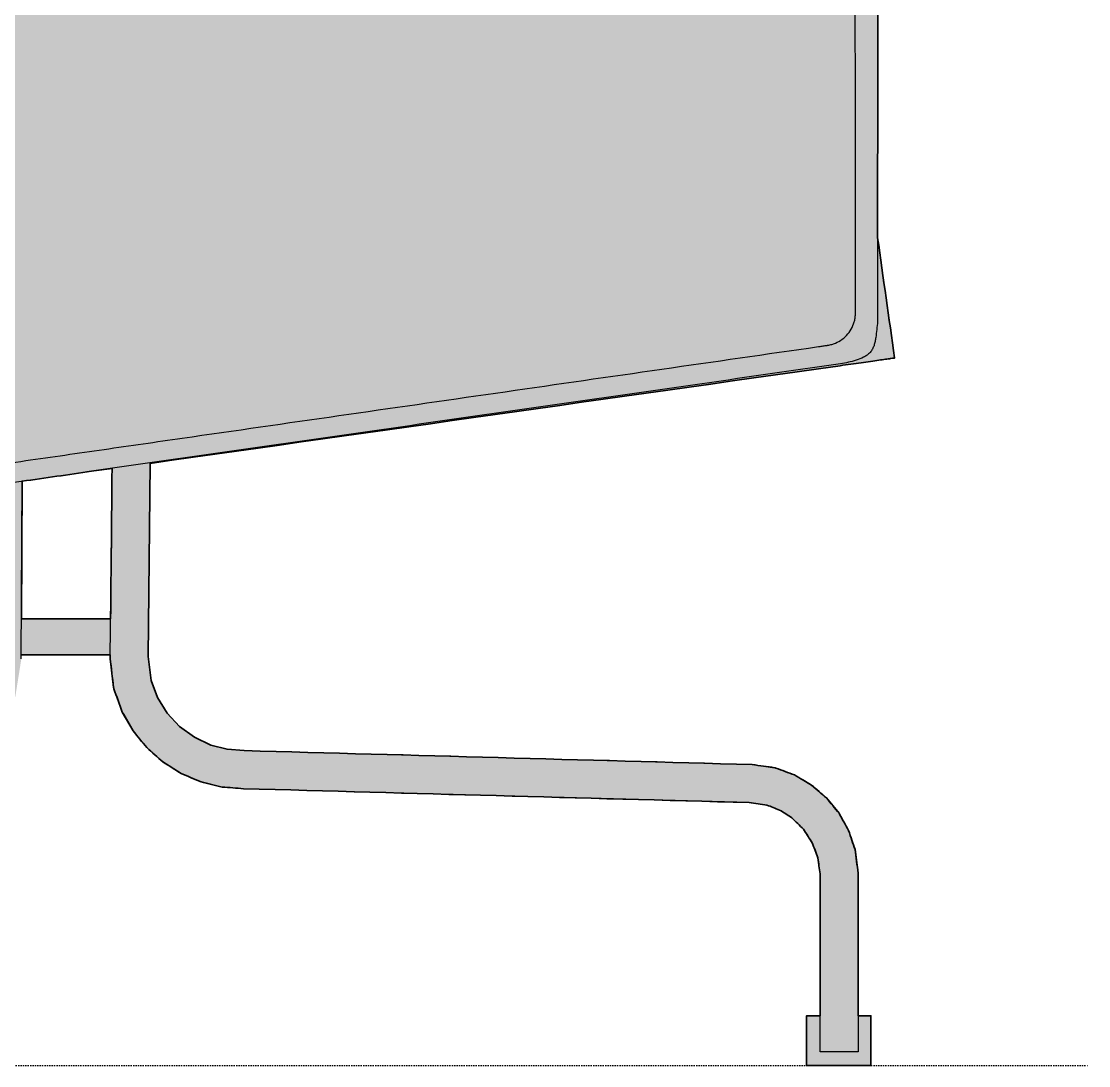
# Model space of a CAD drawing. Header units: millimetres. Extents: x 116 to 4038, y -1433 to 925.
# Drawn here: x 3205.4 to 3695.5, y -34.2 to 445.2 of the extents above; entities that cross this region are included whole.
import ezdxf

# ---------------------------------------------------------------- set-up
doc = ezdxf.new("R2010")
doc.units = ezdxf.units.MM
doc.linetypes.add('Dots', pattern=[1, 0, -1])
doc.layers.add('Blocks', color=7, linetype='Continuous')
doc.layers.add('Blocks$Fill', color=7, linetype='Continuous', true_color=0xffffff)
for name, color, linetype, lineweight, true_color in [('Blocks$Inner', 7, 'Continuous', 25, 0x007f00), ('Blocks$Outline', 7, 'Continuous', 35, 0xff3f3f), ('Groud', 7, 'Dots', 25, 0x243775)]:
    doc.layers.add(name, color=color, linetype=linetype, lineweight=lineweight, true_color=true_color)

# ---------------------------------------------------------------- blocks, each defined once
blk = doc.blocks.new('PK31 Sofa Side')
at = {"layer": 'Blocks$Fill'}
h = blk.add_hatch(color=256, dxfattribs=at)
h.paths.add_polyline_path([(319.2386934999304, 595.6669508931373), (904.1425998634877, 595.6692780460871), (909.8245494033239, 595.5070360712023), (915.466729429711, 595.2980744897271), (918.2703417617398, 595.1222021605245), (919.6658707116218, 595.0016354314683), (921.0558822097615, 594.8504569791937), (922.4388692059639, 594.6607086556728), (923.1267775838318, 594.5483846569997), (923.8117078792691, 594.4227507501437), (924.4931356713168, 594.2823632534601), (925.1702028620055, 594.125033809449), (925.8419679341127, 593.9483878916458), (926.5074893704166, 593.7500509735868), (926.8680114434562, 593.6315876232736), (927.2255997947293, 593.5050175451476), (927.5794654035897, 593.3694173465238), (927.9288192493914, 593.2238636347174), (928.5037275392411, 592.9109003757306), (928.7704878042725, 592.7565005222082), (929.0239985984308, 592.6035071367166), (929.2646697585083, 592.4519341822934), (929.4929111212967, 592.301795621976), (929.7091325235884, 592.1531054188022), (929.9137438021753, 592.0058775358092), (930.1071547938494, 591.8601259360348), (930.2897753354029, 591.7158645825168), (930.4620152636276, 591.5731074382925), (930.6242844153159, 591.4318684663994), (930.7769926272595, 591.2921616298752), (930.9205497362507, 591.1540008917574), (931.0553655790814, 591.0174002150836), (931.1818499925437, 590.8823735628914), (931.3004128134296, 590.7489348982183), (931.4114638785311, 590.6170981841021), (931.5154130246405, 590.4868773835801), (931.6126700885495, 590.3582864596899), (931.7036449070505, 590.2313393754691), (931.7887473169352, 590.1060500939552), (931.8683871549958, 589.982432578186), (931.9429742580244, 589.860500791199), (932.012918462813, 589.7402686960315), (932.0786296061536, 589.6217502557215), (932.1989920556593, 589.3899101918232), (932.3073403008779, 589.1650923038047), (932.6025507974832, 588.5016123108587), (932.7752859991874, 588.0852096054427), (932.9277034257194, 587.6938574728792), (933.0623478615407, 587.3232132063283), (933.1817640911129, 586.9689340989503), (933.2884968988972, 586.6266774439055), (933.385091069355, 586.2921005343542), (933.4740913869479, 585.9608606634567), (933.6363491354662, 585.2968999042766), (933.7799260905531, 584.6294469817083), (933.906337732391, 583.9590324051076), (934.0170995411625, 583.2861866838298), (934.11372699705, 582.6114403272306), (934.1977355802364, 581.9353238446657), (934.3339580492363, 580.5811025390606), (934.436326564147, 579.2270901791438), (934.5091438390497, 577.8741475261853), (934.55514836255, 576.5224586787399), (934.4495960365384, 380.0564519278996), (942.2606998551273, 324.869748953919), (941.8082775280263, 324.805714255247), (917.2733428613428, 321.333102374585), (600.4768548871725, 276.4945379832352), (599.6167399618062, 187.7801344765176), (600.8650706352564, 176.8473167781049), (603.8489075905018, 169.0037379431888), (608.2796230766544, 161.8652343984722), (613.9921042851274, 155.7037076579581), (620.7771060192463, 150.7453754340386), (628.3809420623293, 147.1751413166057), (635.8068961692697, 145.2375719996053), (643.6882889667686, 144.6214916614408), (876.9066970560452, 138.2179502313957), (887.2164249933558, 136.7736367656908), (887.7664416514235, 136.6224588128389), (896.2778924684826, 133.4505609163025), (904.1037814861338, 128.8258506832062), (910.9935122207753, 122.893728306808), (916.7319521654281, 115.8379572690319), (921.1375642962812, 107.8800590476458), (924.070747571408, 99.27196606466896), (925.5240827560337, 88.42141463125881), (925.5271596381717, 88.30504490292515), (925.5279367519615, 22.88208120991476), (931.3522983487128, 22.88200540543767), (931.3522983487128, 0), (901.8361240323065, 0), (901.8361240323065, 22.88200540543767), (908.0462439965268, 22.88200010126457), (908.0454664409772, 88.0674790135381), (907.0210759937836, 95.39402942205197), (904.4290732516529, 102.3314192076796), (900.397323481171, 108.5354830120923), (895.1180787206031, 113.7160210140864), (889.3854449046848, 117.3612934463163), (883.6413310248754, 119.6219709419674), (875.4475949098487, 120.7698744221852), (643.3282908036417, 127.1432915701298), (633.4482835891104, 127.9093566545343), (623.8168614060414, 130.2590631539351), (614.6939810241092, 134.1290461644239), (606.3143180131156, 139.4185947864898), (598.8948279951583, 145.9914930359228), (592.6296103839995, 153.6778711410734), (587.6855515333809, 162.2752221749106), (583.7922142465613, 173.0250557037361), (583.6390218831875, 173.6150219215342), (582.1243426124638, 186.8813919391687), (582.1404470539928, 188.5422805846756), (541.3205043691269, 188.5568830584816), (541.3134861313301, 186.7477923044644), (538.561630557444, 169.3973094923422), (534.8566283233158, 160.0003601295466), (529.7099215418348, 151.3102835249738), (523.2514380212087, 143.5458007693087), (515.6427548889842, 136.9017086291715), (507.0813051823134, 131.549520244007), (497.7757567750014, 127.6197436100629), (487.966905518253, 125.2146969934256), (477.9086523636797, 124.394307646362), (163.7608462892749, 119.8942995086254), (156.9138908362147, 119.0503362077143), (150.2988164626513, 116.715136480605), (144.190136578407, 112.8766967439151), (139.090310901207, 107.772917767943), (135.2569928254743, 101.6620554372785), (132.882696282737, 94.8540396890603), (132.0845039182823, 87.70467027067207), (132.0836770027963, 22.88200540543767), (137.6287143643349, 22.88200540543767), (137.6287143643349, 0), (108.1125400479286, 0), (108.1125400479286, 22.88200540543767), (114.206162484661, 22.88202962491778), (114.206989398117, 87.70458827777475), (114.7599911232901, 95.15216336128651), (116.433985726464, 102.4949885439855), (119.8414954264517, 110.8017362520914), (124.6783901417002, 118.3657339292986), (130.7865532923388, 124.9415180862561), (137.9659745558311, 130.3173555303511), (145.9834308204081, 134.3227569621231), (154.5847174797236, 136.8333770988393), (163.4891202182916, 137.76971915373), (477.6523701545811, 142.2699553866405), (488.4718669844297, 143.537202773965), (496.5827155995357, 146.3173301576462), (504.0308868437642, 150.5649379115202), (510.5528359005402, 156.1293653877656), (515.9182970313923, 162.8128091272083), (519.9397538061603, 170.3800078047789), (522.476706696696, 178.5664782886161), (523.439096102491, 187.0800851923705), (523.7427978221313, 265.705662605309), (289.108423843801, 232.1101054313513), (281.8870876735668, 231.2483274914528), (278.2616841181011, 230.929205142669), (276.4447365681142, 230.8280961956076), (274.6251018503302, 230.7819776097419), (273.7144484847449, 230.7837456514414), (272.8039921491747, 230.8064719926954), (271.8945747880142, 230.8543631784515), (270.9870383456579, 230.9316257536575), (270.5335128057692, 230.9828074602421), (270.0764185994173, 231.044239084395), (269.6115063443394, 231.1177760600851), (269.1345266582725, 231.2052738212813), (268.6412301589538, 231.3085878019527), (268.1273674641203, 231.429573436068), (267.5886891915093, 231.5700861575963), (267.0209459588577, 231.7319814005065), (266.7218233764484, 231.8250551642382), (266.5633034851993, 231.8804578453885), (266.4807826979843, 231.9115459029545), (266.3956989910122, 231.9453375879124), (266.3077605952602, 231.9821672623108), (266.2166757417057, 232.0223692881981), (266.122152661326, 232.0662780276229), (266.0238995850984, 232.1142278426337), (265.9216247440003, 232.166553095279), (265.815036369009, 232.2235881476073), (265.5877519412561, 232.353125099507), (265.3397121496585, 232.5055135947208), (265.0685828420345, 232.683428529637), (264.772029866203, 232.8895448006434), (264.4477190699826, 233.1265373041283), (264.0933163011917, 233.3970809364798), (263.7064874076494, 233.7038505940859), (262.8262146375841, 234.4367675706144), (262.7449965557345, 234.5071229130563), (262.6448836637054, 234.5983365824467), (262.5080235203251, 234.7300970545309), (262.3165636844216, 234.9220928050542), (260.6476785921404, 236.686198106443), (259.7071120219178, 237.9753572746242), (259.28038706901, 238.591169306122), (258.2889450700307, 240.1227128327891), (257.3388073277691, 241.6810891415014), (255.5138803375562, 244.8445860089562), (253.2958378446056, 248.8549235603132), (252.9541327062616, 249.001272885158), (252.7403804150499, 249.0992437255133), (252.5289143437737, 249.2013705344488), (252.3198988003168, 249.3077585499228), (252.1134980925635, 249.4185130098935), (251.8054025434105, 249.5950129029703), (251.5034006745605, 249.7809569982003), (251.2071822287508, 249.9754854690484), (250.9164369487191, 250.1777384889796), (250.6307073634018, 250.3867950881551), (250.34894714653, 250.60148972352), (248.676616893253, 251.9391203380559), (248.1004710642375, 252.3742772792169), (247.8044883587615, 252.5846959218403), (247.5020084674034, 252.7889542420356), (247.1922335101555, 252.9860071685223), (246.8748460626912, 253.1747906562672), (246.549648814604, 253.3542359167991), (246.3840598558248, 253.4401227154629), (246.2164444554874, 253.5232741616468), (245.8751591487206, 253.6812829195233), (245.5262129528261, 253.8294249878794), (245.1701494001122, 253.9693094813498), (244.8075120228871, 254.1025455145694), (244.0640060942595, 254.3554286007627), (241.7084106793544, 255.1110163655321), (240.9109864780173, 255.3924521894159), (240.5160114884993, 255.5425230077745), (240.1249900652202, 255.6997476015677), (239.7390188272838, 255.8648148491628), (239.359194393794, 256.0384136289276), (238.9866133838547, 256.2212328192296), (238.6223724165696, 256.4139612984363), (238.2674951698357, 256.6171767131174), (238.0938012233346, 256.7227654480538), (237.922713556721, 256.8310117826508), (237.7543145414776, 256.9419184028557), (237.588686549087, 257.0554879946162), (237.4259119510318, 257.1717232438798), (237.2660731187947, 257.2906268365938), (237.1092127344977, 257.4122030591416), (236.9552147228209, 257.536462599649), (236.8039233190837, 257.6634177466777), (236.6551827586056, 257.7930807887893), (236.5088372767058, 257.9254640145456), (236.364731108704, 258.0605797125079), (236.0826136556716, 258.3390576792978), (235.8077231746367, 258.6284398836386), (235.5395080110193, 258.9279590639563), (235.2775554028121, 259.2366748446636), (235.021452588008, 259.5536468501729), (234.7707282595058, 259.8780329845252), (234.5246769298293, 260.2093842702755), (234.0435371366733, 260.891579504703), (233.5726756763675, 261.5972844560708), (233.1097539302929, 262.3229809675894), (232.2013940199141, 263.819705984516), (227.7992567754263, 271.5917043097143), (71.88901667297614, 603.7408642980154), (66.27905678402021, 618.6934600973909), (-4.122048575118242, 864.4509278297483), (-4.33628467888775, 865.5866849343269), (-4.8350914462324, 868.5632475702857), (-5.090715989065634, 870.4692719830819), (-5.19683237223828, 871.4656602245325), (-5.278781939301307, 872.4659595629432), (-5.329492087167681, 873.4512198117798), (-5.341165111224338, 873.932056197888), (-5.342708472243126, 874.4017088175933), (-5.333342028058352, 874.8581415444922), (-5.312189957202082, 875.3011375691548), (-5.278352518380821, 875.7309349113943), (-5.256395616829101, 875.9409584577975), (-5.230929970301073, 876.1477715910248), (-5.201838600743899, 876.35136849111), (-5.168986488540128, 876.551601048314), (-5.132234103681158, 876.7482855804542), (-5.09144191615839, 876.9412384053485), (-5.046470395963219, 877.1302758408144), (-4.997180013087045, 877.3152142046696), (-4.943431237521265, 877.4958698147318), (-4.88508453925728, 877.6720589888184), (-4.822035799735777, 877.8436310361219), (-4.754322546194642, 878.0105672313314), (-4.682017717321052, 878.172881840511), (-4.605194251802183, 878.3305891297248), (-4.523925088325212, 878.4837033650365), (-4.481646163192181, 878.558542545624), (-4.438283165577317, 878.6322388125101), (-4.393845212816515, 878.7047939489526), (-4.348341422245674, 878.7762097382096), (-4.301780911200689, 878.8464879635391), (-4.254172797017459, 878.9156304081989), (-4.155870383428867, 879.0505950652316), (-4.053607894412083, 879.1815178588195), (-3.947579197748306, 879.3088929151636), (-3.837978161218738, 879.4332143604655), (-3.725013582772609, 879.5550113815697), (-3.608953981031363, 879.6749534078936), (-3.36868350282142, 879.9120904364438), (-2.334233213312092, 880.8921738362455), (-1.249526922800113, 881.9560257412207), (-0.7153140200583952, 882.515674100857), (-0.4550253102543879, 882.8019012930529), (-0.2010740720482443, 883.0922064901072), (0.04520165629354707, 883.3863302286735), (0.2824886150985246, 883.6835472021985), (0.5094797393427091, 883.9830156433278), (0.7248679640021214, 884.283893784707), (0.9275466522764444, 884.5856835247603), (1.117210880259934, 884.8892614250278), (1.207129916741966, 885.0421022562791), (1.293756152270509, 885.1958477128289), (1.377076524885304, 885.3506503230917), (1.45707797262609, 885.5066626154828), (1.533772885755059, 885.6640323571827), (1.607275463424214, 885.8228882704361), (1.677725357008007, 885.9833543162536), (1.745262217880893, 886.1455544556454), (1.810025697417325, 886.3096126496223), (1.872155446991758, 886.4756528591947), (1.989072361752441, 886.814175169168), (2.097207707481466, 887.1616710942079), (2.198066366788987, 887.5169224251913), (2.841795915667161, 890.0918490168497), (2.947422243162232, 890.456903249351), (3.062090786363435, 890.8176059399293), (3.187599254904248, 891.1727075022985), (3.254972500763727, 891.3477700205049), (3.325683401028209, 891.5209795966889), (3.399910201359421, 891.6921959674519), (3.477831147419093, 891.8612788693954), (3.559624484868954, 892.0280880391208), (3.645468459370734, 892.1924832132295), (3.735541316586161, 892.354324128323), (3.830021302176966, 892.5134705210027), (3.929039781043865, 892.6698072992601), (4.03254059504357, 892.8233200566476), (4.140420705271782, 892.9740195581074), (4.2525770728242, 893.1219165685823), (4.368906658796526, 893.2670218530143), (4.48930642428446, 893.4093461763462), (4.613673330383703, 893.5489003035201), (4.741904338189954, 893.6856949994788), (4.873877093540619, 893.8197448479523), (5.009391981239853, 893.9510797078226), (5.14823007083352, 894.0797332567594), (5.290172431867481, 894.2057391724322), (5.435000133887595, 894.3291311325112), (5.582494246439724, 894.4499428146656), (5.73243583906973, 894.5682078965654), (5.884605981323472, 894.6839600558803), (6.194758701413871, 894.9080726570155), (6.511213505719233, 895.1226117373353), (6.832234001776126, 895.3279207556851), (7.156083797121118, 895.5243431709106), (7.481260163072065, 895.7122569112178), (7.807195026071835, 895.8921777822566), (8.460002604114445, 896.230242016572), (9.111831253042158, 896.5429380739427), (9.760005694648182, 896.8346681544543), (11.0412189431243, 897.3704797591203), (12.31488062417043, 897.8610973006419), (14.92678420322145, 898.7814778325778), (17.85903171901861, 899.7209526744966), (20.92775285935497, 900.6243713566064), (23.84364203653531, 901.4166129395365), (26.8148346293344, 902.1567330901589), (29.98737341228841, 902.8576870041991), (31.56249617815838, 903.1590310565655), (33.02763877245449, 903.4007251815755), (33.73233707011055, 903.5005098885321), (34.42517837040123, 903.5859060702281), (35.10865269187502, 903.6557864014687), (35.78525005308042, 903.7090235570591), (36.45669705488093, 903.7438441262145), (36.79012217527335, 903.7530267733708), (37.12166662740033, 903.7558903557904), (37.45106910031672, 903.7518093936312), (37.77806828307736, 903.7401584070516), (38.1024028647371, 903.7203119162098), (38.42381153435079, 903.6916444412636), (38.74190620796744, 903.6534993589639), (38.89943897709779, 903.6306305374947), (39.05579170961283, 903.6050954724309), (39.21083666189005, 903.5767926212369), (39.36444609030693, 903.5456204413769), (39.51649225124098, 903.5114773903147), (39.66684740106967, 903.4742619255146), (39.81542369656925, 903.4338698938857), (39.96229289611084, 903.3901867001184), (40.10756665846427, 903.343095138348), (40.2513566423994, 903.29247800271), (40.39377450668608, 903.2382180873399), (40.53493191009416, 903.1801981863732), (40.67494051139349, 903.1183010939454), (40.81391196935391, 903.0524096041918), (40.95192777486717, 902.9824181600716), (41.08894874731259, 902.9082677998395), (41.2249055381914, 902.8299112105731), (41.35972879900479, 902.747301079351), (41.493349181254, 902.660390093251), (41.62569733644025, 902.5691309393515), (41.75670391606475, 902.4734763047302), (41.8862995716287, 902.3733788764657), (42.01443291253125, 902.2688388793836), (42.14112437976299, 902.1600466893013), (42.26641237221248, 902.0472402197838), (42.39033528876826, 901.9306573843962), (42.51293152831885, 901.8105360967036), (42.6342394897528, 901.687114270271), (42.8731441738249, 901.4313206554458), (43.10766855904426, 901.16532414587), (44.28455168689425, 899.7756486322763), (44.53281428447371, 899.5023869890597), (44.78796969146911, 899.2350042874605), (45.05094335870159, 898.9751743407886), (45.18561507540732, 898.8485639232845), (45.32253890834042, 898.7243998670267), (45.46181150312668, 898.6028646650338), (45.60352950539188, 898.484140810325), (45.74778956076182, 898.3684107959189), (45.89468831486226, 898.2558571148344), (46.04430354164128, 898.1466498313196), (46.19663752833587, 898.0409092945401), (46.35167369050533, 897.9387434248912), (46.50939544370894, 897.8402601427678), (46.66978620350598, 897.7455673685649), (46.83282938545572, 897.6547730226775), (46.99850840511747, 897.567985025501), (47.16680667805049, 897.4853112974301), (47.33768628981013, 897.4068290476673), (47.51102400593597, 897.332492640644), (47.68667526196367, 897.2622257295984), (47.86449549342888, 897.1959519677694), (48.04426984268902, 897.1335416840053), (48.22550227938868, 897.0746519095944), (48.59007612097196, 896.9658487164251), (49.31652304870367, 896.774507705198), (51.41620056269315, 896.2666553430925), (52.09917623040428, 896.0798063623704), (52.77349327073532, 895.8731823072909), (53.10529506232314, 895.761454881042), (53.43298389472936, 895.6439846042447), (53.75639649187146, 895.5208389604379), (54.07536957766693, 895.3920854331616), (54.38975923816051, 895.2575699142646), (54.69949900790591, 895.1162519288364), (55.0045417835841, 894.9668694102759), (55.30484046187604, 894.8081602919822), (55.45319850730269, 894.7249142385218), (55.60036764016448, 894.6388655185472), (55.74635674807291, 894.549858632128), (55.89117471863945, 894.4577380793337), (56.03483043947558, 894.3623483602335), (56.17733279819277, 894.263533974897), (56.3186906824025, 894.1611394233937), (56.45891297971625, 894.0550092057929), (56.59801004041969, 893.9450045767849), (56.73599806549529, 893.831053809542), (56.87289471859966, 893.7131019318581), (57.00871766338946, 893.5910939715261), (57.14348456352133, 893.4649749563395), (57.27721308265192, 893.3346899140915), (57.40992088443787, 893.2001838725758), (57.5416256325358, 893.0614018595857), (57.67234056923395, 892.9183088133149), (57.80206125134688, 892.7709493135617), (58.0584843936015, 892.4636889144026), (58.31082414286862, 892.1401365836978), (58.55900958271717, 891.800808243037), (58.80296979671615, 891.4462198140097), (59.04263386843451, 891.0768872182059), (59.27793088144121, 890.6933263772148), (59.50878991930523, 890.2960532126264), (59.73511344848359, 889.8857843519589), (59.95669746698561, 889.4640392464466), (60.38472449555015, 888.5930009295405), (60.79102605217791, 887.6966995192131), (61.17375718404798, 886.7888962727695), (61.73718643479949, 885.3357645389499), (62.23257771416684, 883.940613151557), (65.74722311485675, 885.1755598142336), (53.70725464507632, 919.4843633625075), (53.22174955631152, 921.0099691937743), (52.97015916802775, 921.8848173732549), (52.91447608514063, 922.0441551087364), (52.86219937770088, 922.205184104723), (52.81338219559762, 922.3677972047407), (52.76807304579815, 922.5318843742255), (52.72631564619294, 922.697332944101), (52.68814879553902, 922.8640278655341), (52.65360626027485, 923.0318519746713), (52.62271667887291, 923.2006862660899), (52.59550348428279, 923.3704101736246), (52.57198484489906, 923.540901857189), (52.55217362436464, 923.7120384941489), (52.53607736039556, 923.8836965737959), (52.52369826268529, 924.055752193435), (52.51503322981954, 924.2280813546034), (52.5100738850069, 924.400560257942), (52.5034175094182, 924.7640032590245), (52.50689304615447, 925.1160354552145), (52.5032108037571, 925.2883073718046), (52.50367064446735, 925.3105378535577), (52.50474287560729, 925.3329910779594), (52.50584839187984, 925.3480907487353), (52.5072530724793, 925.3632865604286), (52.51084718519697, 925.393918777412), (52.51529973083623, 925.4247920705989), (52.5519807384999, 925.6398099361036), (52.59318482208619, 925.9343499401987), (52.61468667147589, 926.0525572410105), (52.64008618790071, 926.1711437179526), (52.66839071672294, 926.2895077718456), (52.71441661418199, 926.4655055446342), (52.76529322856845, 926.6394895767951), (52.80242816945393, 926.7543756744419), (52.84221133814226, 926.8683063660203), (52.8845626441332, 926.9811654504956), (52.92922564265756, 927.0927362326116), (52.97593269426376, 927.2028173219921), (53.02454773503965, 927.3113690420023), (53.07496759495792, 927.4183921444426), (53.12708910399127, 927.5238873811136), (53.23602438929399, 927.7302972643492), (53.35052823072935, 927.9306047061134), (53.46974497767266, 928.1248432743228), (53.59269781787415, 928.3131567509472), (53.71837964867775, 928.4957164714697), (53.84578336742743, 928.6726937713732), (54.1026118313909, 929.0114124427407), (55.34284543702961, 930.5576361970102), (55.56810457045, 930.857029497882), (55.78122262762383, 931.156870562817), (55.88258021339383, 931.3071726157305), (55.98012428303281, 931.4578429403664), (56.07359542085101, 931.6089669802939), (56.16273421115862, 931.760630179082), (56.2472790785511, 931.912885674783), (56.32695980876473, 932.0656573833835), (56.40150402782106, 932.2188369153537), (56.47063936174163, 932.3723158811639), (56.53411743060155, 932.5260616941466), (56.56368586484587, 932.6031145008931), (56.59178583069024, 932.6803449790837), (56.61840127692756, 932.7577964321738), (56.64351615235068, 932.8355121636191), (56.6671144057525, 932.913535476875), (56.68917998592588, 932.9919096753971), (56.70971560486762, 933.0707013254606), (56.72879902739027, 933.1500700446193), (56.76299539524416, 933.3112702117176), (56.79254131361932, 933.476973219681), (56.81820900664752, 933.6486421114994), (56.94977327022237, 934.833303051289), (56.98162869352666, 935.0565904316142), (57.0216642984257, 935.2870958065866), (57.0454386812835, 935.4049789686119), (57.07209275729561, 935.5243264292822), (57.10191126986669, 935.6448175620319), (57.13517896240137, 935.7661317402957), (57.17214153579648, 935.88793879092), (57.21288852091755, 936.0098703544002), (57.25747040612224, 936.1315485246437), (57.30593767976825, 936.252595395558), (57.35830274144314, 936.3726291103767), (57.41442563565397, 936.4912520096381), (57.47412831813767, 936.6080624832064), (57.53723274463118, 936.7226589209458), (57.6035414791862, 936.8346943117358), (57.67277951911346, 936.9440400405147), (57.7446524700385, 937.0506220912359), (57.81886593758682, 937.1543664478525), (57.89514852886772, 937.2552252583213), (57.97332085692575, 937.3532553266148), (58.05322653628922, 937.4485396207085), (58.13470918148644, 937.5411611085783), (58.21761240704575, 937.6312027581998), (58.30177982749547, 937.7187475375488), (58.38705505736391, 937.803878414601), (58.4732817111794, 937.8866783573321), (58.56032104546192, 937.967232806657), (58.6481048846981, 938.0456370952465), (58.82570394394461, 938.1963864126587), (59.00567462074524, 938.3397087544479), (59.18761264692633, 938.4763865654932), (59.37115161411896, 938.6071447873728), (59.55607655317333, 938.7324783484623), (59.74221035474439, 938.8528246738367), (59.92937590948713, 938.968621188571), (60.15370160732542, 939.1013382739663), (60.38864346529632, 939.2342163501519), (60.889414599728, 939.5004654968765), (61.42976718896615, 939.7673886727121), (62.00777910919474, 940.0350059216261), (62.62152823659773, 940.3033372875857), (63.26909244735907, 940.5724028145585), (64.65797762369273, 941.1128165274124), (66.15919900860729, 941.656409347898), (67.75808641627444, 942.2033513076133), (95.59758498998053, 950.7704678844725), (99.28467262969306, 951.844849085753), (104.7827927310726, 953.3397774430875), (108.205901333297, 954.1940669724281), (111.9504394675794, 955.0573241577804), (115.8597102731357, 955.8664824155762), (117.7292531744062, 956.2103906822156), (119.4456839764323, 956.4892392107652), (120.2258350126556, 956.5989482289656), (120.9526282537671, 956.6877908628944), (121.6291179619892, 956.7557165988017), (122.2583583995444, 956.8026749229373), (122.6262801791371, 956.8212891474273), (122.9793447306292, 956.832139132719), (124.219561935572, 956.8626487324418), (124.5298751248801, 956.8616292727934), (124.8403609062364, 956.8548452400929), (125.1510537980505, 956.8411437197303), (125.461988318732, 956.8193717970955), (125.8111149503123, 956.7840348432587), (125.9854416465649, 956.7617667073276), (126.1594148195075, 956.7363029475231), (126.3328876364265, 956.7075466754465), (126.505713264608, 956.6754010026991), (126.6777448713385, 956.6397690408826), (126.8488356239042, 956.600553901598), (127.0188386895913, 956.5576586964469), (127.1876072356862, 956.5109865370307), (127.3549944294751, 956.4604405349506), (127.5208534382444, 956.4059238018082), (127.6850374292803, 956.3473394492047), (127.8473995698691, 956.2845905887416), (128.0077930272971, 956.2175803320201), (128.1660709688507, 956.1462117906417), (128.2908114377664, 956.0860945043173), (128.4142007718016, 956.0233164698903), (128.5363290466151, 955.9580550705675), (128.6572863378656, 955.8904876895558), (128.8960482723122, 955.7491445152932), (129.1312071804109, 955.6007060127572), (129.5935983386431, 955.2882192854852), (130.0502246547185, 954.9643800329795), (130.0945661588286, 954.9132847552692), (130.1366938287583, 954.8621053250354), (130.1766476868792, 954.81088680638), (130.2144677555625, 954.759674263405), (130.3224976206838, 954.5464152123313), (130.3677528145041, 954.4508431414033), (130.407629076735, 954.3620922961306), (130.4424720780549, 954.2797498684511), (130.4726274891421, 954.2034030503016), (130.4984409806747, 954.1326390336199), (130.520258223331, 954.0670450103428), (130.5384248877892, 954.0062081724079), (130.5532866447276, 953.9497157117523), (130.5595862049639, 953.9229696203847), (130.5651891648245, 953.8971548203135), (130.5701387331443, 953.8722197105308), (130.5744781187581, 953.8481126900288), (130.5782505305006, 953.8247821577996), (130.5814991772066, 953.8021765128353), (130.5865980108483, 953.7589334806706), (130.5901202903613, 953.7179707854718), (130.5924116864241, 953.6788756191763), (130.5940170811356, 953.6287742350095), (130.5940728441297, 953.5792842413272), (130.5926030552837, 953.5284308582306), (130.5668186735186, 953.1622247973105), (130.5657744663806, 953.131603738314), (130.5652812668315, 953.1013913194922), (130.5654181389101, 953.0715694687477), (130.5662641466551, 953.042120113983), (130.5678983541052, 953.0130251831004), (130.570399825299, 952.9842666040022), (130.5720000693073, 952.9700079445031), (130.5738442402382, 952.9558274698808), (130.5759396830687, 952.9417237950904), (130.5782937427758, 952.9276955350871), (130.5809137643364, 952.913741304826), (130.5838070927276, 952.8998597192623), (130.5869810729262, 952.886049393351), (130.5904430499094, 952.8723089420472), (130.5942003686541, 952.8586369803061), (130.5982603741373, 952.8450321230828), (130.602630411336, 952.8314929853325), (130.6073178252271, 952.8180181820101), (130.6123299607876, 952.8046063280708), (130.6176741629945, 952.79125603847), (130.6233577768249, 952.7779659281625), (130.6293881472557, 952.7647346121037), (130.635771229159, 952.7515611557972), (130.642507416988, 952.7384464269439), (130.649595715091, 952.7253917437929), (130.6570351278163, 952.7123984245935), (130.6648246595121, 952.699467787595), (130.6729633145269, 952.686601151047), (130.6814500972088, 952.6737998331985), (130.6902840119062, 952.661065152299), (130.6994640629675, 952.6483984265976), (130.7089892547408, 952.6358009743441), (130.7188585915746, 952.6232741137874), (130.729071077817, 952.6108191631772), (130.7396257178165, 952.5984374407626), (130.7505215159213, 952.5861302647929), (130.7617574764797, 952.5738989535175), (130.7733326038399, 952.5617448251858), (130.7974963763596, 952.5376733903505), (130.8230048682665, 952.5139265062818), (130.8498501143472, 952.4905147189743), (130.8780241493881, 952.4674485744229), (130.9075190081756, 952.4447386186218), (130.9383267254962, 952.4223953975661), (130.9704393361362, 952.4004294572503), (131.003848874882, 952.378851343669), (131.0385466628883, 952.357670661007), (131.0745211667813, 952.3368932462089), (131.1117601395555, 952.3165239944092), (131.1502513342054, 952.2965678007424), (131.1899825037254, 952.2770295603434), (131.2309414011101, 952.2579141683466), (131.2731157793538, 952.2392265198866), (131.316493391451, 952.220971510098), (131.4068095947204, 952.1857819873824), (131.5017933625568, 952.152399762821), (131.6013483121351, 952.1208819993442), (131.7053780606305, 952.0912858598822), (131.8137582402865, 952.0636455265164), (131.926252543621, 952.0379032579328), (132.0425966782203, 952.0139783319687), (132.1625263516707, 951.9917900264609), (132.4117384315001, 951.9519867952431), (133.9765346962051, 951.7379572365713), (134.2218215498373, 951.6944930128153), (134.4579167903909, 951.6469912681778), (134.6837547142568, 951.5951039099309), (134.8987494147129, 951.5384873187784), (135.1042341725862, 951.4768157691492), (135.2039769098398, 951.4439839936122), (135.3020220655905, 951.4097680089035), (135.3985962745524, 951.3741276585056), (135.4939261714399, 951.3370227859014), (135.681723110704, 951.25832267733), (135.8670436753756, 951.173665577684), (136.0514822003031, 951.0831132107846), (136.2366330203348, 950.9867273004531), (136.6138858636266, 950.7769015478184), (137.0037417766476, 950.5456811255457), (150.4211242526153, 941.9509863488535), (155.5138574350572, 938.5419209864145), (158.9886515484368, 936.1120568202459), (162.4490737611999, 933.5915434265462), (165.8888332628491, 930.9784522872809), (169.3000239267985, 928.2731726583436), (172.6402866814745, 925.4949186217502), (175.8694251630844, 922.6576752068977), (178.9663812220254, 919.7573617405045), (180.4342112384738, 918.3048846912673), (181.8279144475876, 916.8691991400161), (183.1352711902964, 915.4625543922537), (184.3547080174389, 914.0866240944782), (185.4886997512053, 912.7397702928956), (186.5452680892811, 911.417684291543), (187.5338214482257, 910.1153897089148), (188.4637682445988, 908.8279101635059), (189.3442815424658, 907.5501471787668), (190.1835929959166, 906.2765138979719), (191.7705955759544, 903.7188006411354), (193.282983977727, 901.1147065662941), (194.7559165152331, 898.4465989965684), (212.3831017429972, 864.0560664733542), (229.6929942711911, 827.9802465166488), (252.017049241563, 777.6951047765197), (277.1472363832509, 715.9672339374883), (296.0376729190806, 665.4176091110519), (313.2700718792402, 614.4762615582044), (319.2378903858262, 595.6695244421135), (319.2386934998067, 595.6669508931227)], flags=0)
h.paths.add_polyline_path([(541.6297478145498, 268.2708086765633), (541.384676358859, 205.0984931836138), (582.300838588133, 205.083833881843), (582.9710034401214, 274.1994993459084)], flags=0)
at = {"layer": 'Blocks$Inner'}
for p, q in [((934.4495960365384, 380.0564519296167), (942.2606998551273, 324.869748953919)), ((600.4789468987583, 276.7102954224101), (599.6166686205397, 187.7801219204848)), ((582.300838588133, 205.083833881843), (541.384676358859, 205.0984931836138)), ((541.3205043691269, 188.5568830584816), (582.2206546505186, 188.5422518920968))]:
    blk.add_line(p, q, dxfattribs=at)
for points in [[(917.2733428613428, 321.333102374585), (600.4321180234401, 276.4882060419768)], [(908.046489238317, 6.315963253044174), (908.0462439964977, 22.88200186932227), (908.0454664409772, 88.0674790135381), (907.0210759937836, 95.39402942205197), (904.4290732516529, 102.3314192076796), (900.397323481171, 108.5354830120923), (895.1180787206031, 113.7160210140864), (889.3854449046848, 117.3612934463163), (883.6413310248754, 119.6219709419674), (875.4475949098487, 120.7698744221852), (643.3282908036417, 127.1432915701298), (633.4482835891104, 127.9093566545343), (623.8168614060414, 130.2590631539351), (614.6939810241092, 134.1290461644239), (606.3143180131156, 139.4185947864898), (598.8948279951583, 145.9914930359228), (592.6296103839995, 153.6778711410734), (587.6855515333809, 162.2752221749106), (583.7922142465613, 173.0250557037361), (583.6390218831875, 173.6150219215342), (582.1243426124638, 186.8813919391687), (582.9710034663149, 274.199502046933)], [(541.3134861313301, 186.7477923044644), (541.6297487980482, 268.2708018185222)], [(599.6165491981155, 187.7824330855801), (600.8650706352564, 176.8473167781049), (603.8489075905018, 169.0037379431888), (608.2796230766544, 161.8652343984722), (613.9921042851274, 155.7037076579581), (620.7771060192463, 150.7453754340386), (628.3809420623293, 147.1751413166057), (635.8068961692697, 145.2375719996053), (643.6882889667686, 144.6214916614408), (876.9066970560452, 138.2179502313957), (887.2164249933558, 136.7736367656908), (887.7664416514235, 136.6224588128389), (896.2778924684826, 133.4505609163025), (904.1037814861338, 128.8258506832062), (910.9935122207753, 122.893728306808), (916.7319521654281, 115.8379572690319), (921.1375642962812, 107.8800590476458), (924.070747571408, 99.27196606466896), (925.5240827560337, 88.42141463125881), (925.5271596381717, 88.30504490292515), (925.5279367514377, 22.88212544814451), (925.5280983902558, 6.316038385048159)], [(908.0462439965486, 22.88199833320687), (901.8361240323065, 22.88200540543767), (901.8361240323065, 0), (931.3522983487128, 0), (931.3522983487128, 22.88200540543767), (925.5279367524927, 22.88203697168501)]]:
    blk.add_lwpolyline(points, dxfattribs=at)
for points, knots in [([(924.2801064552041, 348.5427371361002), (924.2747704659923, 359.2026053796144), (924.264095816885, 380.5278061751451), (924.2507540939841, 407.180512848543), (924.2400809309547, 428.503352678119), (924.232076680848, 444.4944361590897), (924.2254042782588, 457.8243774537987), (924.2200704875213, 468.4795982999494), (924.2160579456686, 476.4950749943091), (924.2120911172315, 484.418843873369), (924.2068943987688, 494.7988282624719), (924.2017388395834, 505.0963533136819), (924.1964936676013, 515.5734902131808), (924.1924786633754, 523.5939501202956), (924.1883525644807, 531.8371625117725), (924.1840658508809, 540.4024624912417), (924.1803785549419, 547.7712794728723), (924.1773916586899, 553.7415999770747), (924.1751266876017, 558.2674933833769), (924.1732202594358, 562.0769781682175), (924.1716804714451, 565.1477838970022), (924.1705250302039, 567.4624594165216), (924.1693421818636, 569.7885842068063), (924.1684282694332, 571.7357286106271), (924.1675236558294, 573.2996045813343), (924.1673405768815, 574.2794545672659), (924.1663728608255, 575.065241564298), (924.1671104987181, 575.654741968814), (924.1669994947588, 576.245189782494), (924.1260665800437, 577.0330979658174), (923.9805600457985, 578.0108783118194), (923.5654322184346, 579.5415284133633), (922.7106986365761, 581.3498631299881), (921.1918992893843, 583.2230240960489), (919.2618028139186, 584.6894511366554), (917.3991609268924, 585.4956945219601), (915.8199117842742, 585.8589667045453), (914.8108980955149, 585.9664126158459), (913.9979327860856, 585.9743438405858), (913.3885873519248, 585.9703858293069), (912.7780672773806, 585.9721818658436), (911.9632227729089, 585.9721450018988), (910.9745175891949, 585.9718732802721), (910.1882716991531, 585.9719782424509), (909.8107561529832, 585.9720089478942)], [7, 7, 7, 7, 7.125, 7.25, 7.3125, 7.375, 7.4375, 7.46875, 7.5, 7.53125, 7.5625, 7.625, 7.65625, 7.6875, 7.71875, 7.75, 7.78125, 7.796875, 7.8125, 7.828125, 7.8359375, 7.84375, 7.8515625, 7.859375, 7.86328125, 7.8671875, 7.869140625, 7.87109375, 7.873046875, 7.875, 7.87890625, 7.8828125, 7.890625, 7.8984375, 7.90625, 7.9140625, 7.91796875, 7.921875, 7.923828125, 7.92578125, 7.927734375, 7.9296875, 7.93359375, 7.937194478068762, 7.937194478068762, 7.937194478068762, 7.937194478068762]), ([(934.5770786232533, 575.1722077353625), (934.5810418987312, 574.6678235284344), (934.5741318377259, 573.6596299246303), (934.576012167272, 571.6454962006246), (934.5732030228755, 568.1251960138034), (934.5652319029759, 561.1037862809608), (934.5585124548088, 547.1488554324897), (934.5458905214036, 527.3859238619189), (934.5309584315037, 504.2624320868053), (934.5157727699625, 481.2930239171983), (934.5002398084544, 457.9906986446586), (934.480421983295, 426.9606579228857), (934.4549085229519, 388.2046013534127), (934.4346221176966, 357.1960664851213), (934.4245517677846, 341.6864289249934)], [8.771699837279572, 8.771699837279572, 8.771699837279572, 8.771699837279572, 8.777949837279571, 8.784199837279571, 8.796699837279572, 8.821699837279573, 8.871699837279571, 8.971699837279571, 9.071699837279573, 9.171699837279572, 9.271699837279572, 9.371699837279571, 9.571699837279573, 9.771699837279572, 9.771699837279572, 9.771699837279572, 9.771699837279572]), ([(907.2621115702568, 330.08728950363), (907.8489399203245, 330.1717043016251), (909.0229466851306, 330.3406004772405), (910.3447942915445, 330.5306145740906), (911.2265448663893, 330.6576651282958), (911.814574902055, 330.7416636807611), (912.5440384785179, 330.8823045475147), (913.4083847572911, 331.102191929298), (915.1088514927687, 331.6428124110971), (917.529027038021, 332.8328636782389), (920.295020599704, 335.1391264688136), (922.4404631744692, 338.0380742341513), (923.6085908831956, 340.8126301306474), (924.0621283836881, 342.8607284555037), (924.2187541975145, 344.0488730350917), (924.280801881323, 344.945558979467), (924.2818695495735, 345.8444522470527), (924.2809332620745, 346.7435577270808), (924.2805122733844, 347.6429126666771), (924.2802583222947, 348.2427385926712), (924.2801064552041, 348.5427371361002)], [6, 6, 6, 6, 6.0625, 6.125, 6.140625, 6.15625, 6.1875, 6.21875, 6.25, 6.375, 6.5, 6.625, 6.75, 6.8125, 6.84375, 6.875, 6.90625, 6.9375, 6.96875, 7, 7, 7, 7]), ([(934.4245517677846, 341.6864289249934), (934.3041199268919, 340.4482585315272), (934.0669068453426, 337.9736294454633), (933.7204634075824, 334.8871816235769), (933.2966358058256, 332.4408498448174), (932.836652900849, 330.6360427757027), (932.1280744182586, 328.9082453334413), (931.0509542303334, 327.3764246438222), (929.6398482221339, 326.1518297911243), (927.5110205016535, 324.8762907168566), (924.6108909548784, 323.7714292385062), (921.0205770813773, 322.8465968398523), (918.5974113003977, 322.3746276188904), (917.3834445900502, 322.1571930851496)], [9.771699837279572, 9.771699837279572, 9.771699837279572, 9.771699837279572, 9.896699837279572, 10.02169983727957, 10.08419983727957, 10.14669983727957, 10.20919983727957, 10.27169983727957, 10.33419983727957, 10.39669983727957, 10.52169983727957, 10.64669983727957, 10.77169983727957, 10.77169983727957, 10.77169983727957, 10.77169983727957]), ([(262.0349793826826, 256.9623019303108), (262.4021856167092, 256.1826988954854), (263.1362691329341, 254.6245833541616), (264.0519908036003, 252.6804207456589), (264.7827308124033, 251.127902829292), (265.2387062526832, 250.1599724236876), (265.6026724503827, 249.3890851508477), (265.8765021554864, 248.8067617388733), (266.148440772864, 248.2275293718558), (266.7480861101139, 247.0942452542804), (267.8216886483933, 245.4981586485519), (270.1821876760514, 243.028550070856), (273.1035713265737, 241.2259458744229), (275.9388994397013, 240.3493677815422), (277.5959437464844, 240.0610240803508), (278.855928842233, 239.9433780741529), (280.1155981859338, 239.9489814231056), (281.7875187354366, 240.0872383764072), (283.8560864242754, 240.4141205165361), (286.3352715322035, 240.7683813993935), (289.6319861739103, 241.2407228378579), (293.73557522802, 241.832344706927), (298.6356184729957, 242.5368755126401), (305.1302422614026, 243.4711954768864), (313.1900748955813, 244.6305643316591), (322.7472382569831, 246.0053633918578), (335.3772299473931, 247.8221728297358), (350.723057819996, 250.029657733714), (368.5848564400439, 252.5990605594707), (386.2323015238944, 255.1376294741058), (404.0387597749286, 257.6990721026814), (422.0547012823299, 260.290648752969), (446.0014996386744, 263.7353737079829), (475.9594307053267, 268.0447945992346), (511.8993221533819, 273.2147150098463), (547.8418427899669, 278.3850136325636), (583.7834874165055, 283.5551862413558), (631.7066002040447, 290.448882046825), (691.6097758488249, 299.0658988935174), (763.4943419761548, 309.4064277659199), (835.3765676177936, 319.7466199680057), (883.3038521680064, 326.6409158724709), (907.2621115702568, 330.08728950363)], [5, 5, 5, 5, 5.003472222222222, 5.006944444444445, 5.008680555555555, 5.010416666666667, 5.011284722222222, 5.012152777777778, 5.013020833333333, 5.013888888888889, 5.017361111111111, 5.020833333333333, 5.027777777777778, 5.03125, 5.032986111111111, 5.034722222222222, 5.036458333333333, 5.038194444444445, 5.041666666666667, 5.045138888888889, 5.048611111111111, 5.055555555555555, 5.0625, 5.069444444444445, 5.083333333333333, 5.097222222222222, 5.111111111111111, 5.138888888888889, 5.166666666666667, 5.194444444444445, 5.222222222222222, 5.25, 5.277777777777778, 5.333333333333333, 5.388888888888889, 5.444444444444445, 5.5, 5.555555555555555, 5.666666666666667, 5.777777777777778, 5.888888888888889, 6, 6, 6, 6]), ([(942.2606998551273, 324.869748953919), (942.2559170446766, 324.8690720071609), (941.943383420512, 324.8248367976048), (940.5437809820869, 324.6267406493134), (938.2165293569633, 324.2973474085156), (935.098636663628, 323.8560488537623), (931.3006193700421, 323.3184872031707), (926.9318139588358, 322.7001376627595), (922.1831258721286, 322.0280205003655), (918.8996726125915, 321.5632889266562), (917.2733428613428, 321.333102374585)], [55.73675204189799, 55.73675204189799, 55.73675204189799, 55.73675204189799, 60.42315276107018, 65.38935636403768, 70.35555996700562, 75.22603255647934, 80.0965051459535, 85.06270874892145, 90.02891235188893, 94.89938494136311, 94.89938494136311, 94.89938494136311, 94.89938494136311]), ([(917.3834445900502, 322.1571930851496), (894.4585103792124, 318.8695509276295), (848.6021242765273, 312.2933476637118), (779.8226623532391, 302.4297643866157), (711.042105302804, 292.5660257750715), (642.2610425023886, 282.7022200081556), (584.9460471373313, 274.482729218973), (539.0881496337097, 267.9063340321591), (504.7106386488813, 262.9762879086338), (476.012368359603, 258.8606371377537), (453.0810153875937, 255.5721080130752), (435.8951901108449, 253.1075519357109), (418.8590586199134, 250.6643576194183), (401.9277514856003, 248.2361658325099), (384.9190828748106, 245.7970573644852), (367.6449741109682, 243.319737040787), (350.0785549273423, 240.8011860381521), (332.3555393923962, 238.256534130167), (314.4411252067221, 235.6951430817426), (302.3725085156839, 233.9428821649926), (296.3098361916127, 233.089764497563)], [10.77169983727957, 10.77169983727957, 10.77169983727957, 10.77169983727957, 10.88281094839068, 10.99392205950179, 11.10503317061291, 11.21614428172402, 11.32725539283513, 11.38281094839068, 11.43836650394624, 11.49392205950179, 11.52169983727957, 11.54947761505735, 11.57725539283513, 11.60503317061291, 11.63281094839068, 11.66058872616846, 11.68836650394624, 11.71614428172402, 11.74392205950179, 11.77169983727957, 11.77169983727957, 11.77169983727957, 11.77169983727957]), ([(925.5280983902558, 6.316038385048159), (925.464446005346, 6.31603997075581), (925.2847202177581, 6.31604145723395), (924.8468331693148, 6.316042828490026), (924.2856470069819, 6.316046627209289), (923.469285005558, 6.316051142042852), (919.6432376585071, 6.316024096653564), (918.2470243981152, 6.316027197011863), (916.1887888866913, 6.316028771863785), (912.8503089787482, 6.316017242439557), (909.9567793263268, 6.316000023420202), (908.681409390003, 6.315976760190097), (908.046489238317, 6.315963253044174)], [335.8356542486167, 335.8356542486167, 335.8356542486167, 335.8356542486167, 335.8499982050968, 335.8749982050968, 335.8999982050968, 335.9499982050968, 335.9999982050968, 336.0499982050968, 336.0999982050968, 336.1999982050968, 336.2999982050968, 336.3807164520484, 336.3807164520484, 336.3807164520484, 336.3807164520484])]:
    blk.add_open_spline(points, degree=3, knots=knots, dxfattribs=at)
at = {"layer": 'Blocks$Outline'}
for points in [[(600.4768548871725, 276.4945379832207), (599.6167399618062, 187.7801344765176)], [(541.6297478145498, 268.2708086765633), (541.384676358859, 205.0984931836138)], [(541.384676358859, 205.0984931836138), (582.300838588133, 205.083833881843)], [(582.1404470540074, 188.5422805846756), (541.3205043691269, 188.5568830584816)], [(599.6167399618062, 187.7801344765176), (600.8650706352564, 176.8473167781049), (603.8489075905018, 169.0037379431888), (608.2796230766544, 161.8652343984722), (613.9921042851274, 155.7037076579581), (620.7771060192463, 150.7453754340386), (628.3809420623293, 147.1751413166057), (635.8068961692697, 145.2375719996053), (643.6882889667686, 144.6214916614408)], [(925.5279367519615, 22.88208120991476), (931.3522983487128, 22.88200540543767), (931.3522983487128, 0), (901.8361240323065, 0), (901.8361240323065, 22.88200540543767), (908.0462439965268, 22.88200010126457)]]:
    blk.add_lwpolyline(points, dxfattribs=at)
for points, knots in [([(319.2386934999304, 595.6669508931373), (383.8123700921351, 595.6672078119591), (448.3860466843544, 595.6674647307809), (512.9597232765736, 595.6677216496028), (643.3540154722141, 595.6682404484309), (773.7483076678473, 595.668759247259), (904.1425998634877, 595.6692780460871), (906.043048861422, 595.6106709496235), (909.8309855215048, 595.5121423872479), (914.5337257557039, 595.3634501040506), (918.273284824565, 595.1375848044408), (921.0602957492592, 594.8758899662353), (923.8208254369674, 594.46159720578), (926.1174777220804, 593.9121205827687), (927.4663726395374, 593.4249813226634), (927.9288192493914, 593.2238636347174), (931.1465248669483, 591.5400714522839), (932.6986837582299, 588.5237913314486), (933.8112759199503, 585.0995977967104), (934.4200639922055, 580.5787409166514), (934.5626706781331, 576.9715019022406), (934.5770786232533, 575.1722077353625), (934.5810418987312, 574.6678235284344), (934.5741318377259, 573.6596299246303), (934.576012167272, 571.6454962006246), (934.5732030228755, 568.1251960138034), (934.5652319029759, 561.1037862809608), (934.5585124548088, 547.1488554324897), (934.5458905214036, 527.3859238619189), (934.5309584315037, 504.2624320868053), (934.5157727699625, 481.2930239171983), (934.5002398084544, 457.9906986446586), (934.480421983295, 426.9606579228857), (934.4633262397401, 400.9914794882352), (934.4513761252892, 382.7722385081579), (934.4495960365384, 380.0564519278996)], [6.371905285566205, 6.371905285566205, 6.371905285566205, 6.371905285566205, 6.867123868411339, 6.867123868411339, 6.867123868411339, 7.867123868411339, 7.867123868411339, 7.867123868411339, 7.992123868411339, 8.117123868411339, 8.179623868411339, 8.242123868411339, 8.304623868411339, 8.367123868411339, 8.40127030554373, 8.40127030554373, 8.40127030554373, 8.459199837279572, 8.521699837279572, 8.646699837279572, 8.771699837279572, 8.771699837279572, 8.771699837279572, 8.777949837279571, 8.784199837279571, 8.796699837279572, 8.821699837279573, 8.871699837279571, 8.971699837279571, 9.071699837279573, 9.171699837279572, 9.271699837279572, 9.371699837279571, 9.571699837279573, 9.606733645325734, 9.606733645325734, 9.606733645325734, 9.606733645325734]), ([(934.4495960365384, 380.0564519278996), (937.0532973094014, 361.6608842710557), (939.6569985822644, 343.2653166124801), (942.2606998551273, 324.869748953919), (942.2559170446766, 324.8690720071609), (941.943383420512, 324.8248367976048), (940.5437809820869, 324.6267406493134), (938.2165293569633, 324.2973474085156), (935.098636663628, 323.8560488537623), (931.3006193700421, 323.3184872031707), (926.9318139588358, 322.7001376627595), (922.1831258721286, 322.0280205003655), (918.8996726125915, 321.5632889266562), (917.2733428613428, 321.333102374585), (811.6745135366145, 306.3869142441254), (706.0756842118935, 291.4407261136657), (600.4768548871725, 276.4945379832352)], [0, 0, 0, 0, 55.73675204189799, 55.73675204189799, 55.73675204189799, 60.42315276107018, 65.38935636403768, 70.35555996700562, 75.22603255647934, 80.0965051459535, 85.06270874892145, 90.02891235188893, 94.89938494136311, 94.89938494136311, 94.89938494136311, 95.8992437448892, 95.8992437448892, 95.8992437448892, 95.8992437448892]), ([(582.971003440136, 274.1994993459084), (579.8077290625006, 273.7458585804561), (566.0270273466522, 271.7695883703709), (552.2456150035578, 269.7932215161272), (541.6297478145498, 268.2708086765633)], [11.31192553145579, 11.31192553145579, 11.31192553145579, 11.31192553145579, 11.32725539283513, 11.37870891976375, 11.37870891976375, 11.37870891976375, 11.37870891976375]), ([(908.0462439965268, 22.88200010126457), (908.0459848113242, 44.6104942507227), (908.045725626158, 66.33898663212312), (908.0454664409772, 88.0674790135381), (907.7040029585769, 90.50966248303303), (907.3625394761766, 92.9518459525425), (907.0210759937836, 95.39402942205197), (906.15707507974, 97.70649268392299), (905.2930741656965, 100.0189559458086), (904.4290732516529, 102.3314192076796), (903.0851566614874, 104.3994404758269), (901.7412400713292, 106.4674617439596), (900.397323481171, 108.5354830120923), (898.6375752276508, 110.2623290127667), (896.8778269741306, 111.989175013412), (895.1180787206031, 113.7160210140864), (893.2072007819661, 114.9311118248152), (891.2963228433218, 116.146202635573), (889.3854449046848, 117.3612934463163), (887.4707402780841, 118.1148526115285), (885.5560356514834, 118.8684117767552), (883.6413310248754, 119.6219709419674), (880.9100856532023, 120.0046054353734), (878.1788402815291, 120.3872399287793), (875.4475949098487, 120.7698744221852), (798.074493541113, 122.8943468048237), (720.7013921723847, 125.0188191874768), (643.3282908036417, 127.1432915701298), (640.0349550654646, 127.3986465982598), (636.7416193272875, 127.6540016263898), (633.4482835891104, 127.9093566545343), (630.2378095280874, 128.6925921543298), (627.0273354670644, 129.4758276541397), (623.8168614060414, 130.2590631539351), (620.7759012787355, 131.5490574907744), (617.7349411514224, 132.8390518275992), (614.6939810241092, 134.1290461644239), (611.9007600204422, 135.8922290384508), (609.1075390167753, 137.655411912463), (606.3143180131156, 139.4185947864898), (603.8411546737989, 141.6095608696342), (601.3679913344822, 143.8005269527785), (598.8948279951583, 145.9914930359228), (596.8064221247769, 148.5536190709681), (594.7180162543882, 151.115745106028), (592.6296103839995, 153.6778711410734), (590.9815907671218, 156.5436548190191), (589.3335711502514, 159.4094384969649), (587.6855515333809, 162.2752221749106), (586.3877724377744, 165.8585000178573), (585.0899933421679, 169.441777860804), (583.7922142465613, 173.0250557037361), (583.7411501254392, 173.2217111096688), (583.690086004317, 173.4183665156015), (583.6390218831875, 173.6150219215342), (583.1341287929463, 178.0371452607505), (582.629235702705, 182.4592685999523), (582.1243426124638, 186.8813919391687), (582.1297107596401, 187.4350214876758), (582.1350789068165, 187.9886510361684), (582.1404470539928, 188.5422805846756)], [319.3746953465806, 319.3746953465806, 319.3746953465806, 319.3746953465806, 384.5601687294314, 384.5601687294314, 384.5601687294314, 385.5601687294314, 385.5601687294314, 385.5601687294314, 386.5601687294314, 386.5601687294314, 386.5601687294314, 387.5601687294314, 387.5601687294314, 387.5601687294314, 388.5601687294314, 388.5601687294314, 388.5601687294314, 389.5601687294314, 389.5601687294314, 389.5601687294314, 390.5601687294314, 390.5601687294314, 390.5601687294314, 398.8335795505506, 398.8335795505506, 398.8335795505506, 631.0401645184398, 631.0401645184398, 631.0401645184398, 632.0401645184398, 632.0401645184398, 632.0401645184398, 633.0401645184398, 633.0401645184398, 633.0401645184398, 634.0401645184398, 634.0401645184398, 634.0401645184398, 635.0401645184398, 635.0401645184398, 635.0401645184398, 636.0401645184398, 636.0401645184398, 636.0401645184398, 637.0401645184398, 637.0401645184398, 637.0401645184398, 638.0401645184398, 638.0401645184398, 638.0401645184398, 639.0401645184398, 639.0401645184398, 639.0401645184398, 639.6499090481344, 639.6499090481344, 639.6499090481344, 653.0028971745544, 653.0028971745544, 653.0028971745544, 654.6638680009019, 654.6638680009019, 654.6638680009019, 654.6638680009019]), ([(643.6882889667686, 144.6214916614408), (721.4277583298608, 142.4869778514258), (799.167227692953, 140.3524640414107), (876.9066970560452, 138.2179502313957), (880.3432730351487, 137.736512409494), (883.7798490142522, 137.2550745875924), (887.2164249933558, 136.7736367656908), (887.3997638793808, 136.7232441147353), (887.5831027654058, 136.6728514637944), (887.7664416514235, 136.6224588128389), (890.6035919237765, 135.5651595139934), (893.4407421961223, 134.507860215148), (896.2778924684826, 133.4505609163025), (898.8865221410379, 131.9089908386086), (901.4951518135858, 130.3674207609001), (904.1037814861338, 128.8258506832062), (906.400358397681, 126.8484765577305), (908.6969353092281, 124.8711024322838), (910.9935122207753, 122.893728306808), (912.9063255356596, 120.5418046275445), (914.8191388505438, 118.1898809482955), (916.7319521654281, 115.8379572690319), (918.2004895423815, 113.1853245285747), (919.669026919335, 110.532691788103), (921.1375642962812, 107.8800590476458), (922.115292054652, 105.010694719982), (923.09301981303, 102.1413303923327), (924.070747571408, 99.27196606466896), (924.5551926329499, 95.65511558685103), (925.0396376944918, 92.0382651090622), (925.5240827560337, 88.42141463125881), (925.5251083834155, 88.38262472182396), (925.5261340107973, 88.34383481237455), (925.5271596381717, 88.30504490292515), (925.527418675927, 66.49740508466493), (925.5276777136824, 44.68976526640472), (925.5279367519615, 22.88208120991476)], [0, 0, 0, 0, 233.3071427863866, 233.3071427863866, 233.3071427863866, 243.719034329605, 243.719034329605, 243.719034329605, 244.2901001869317, 244.2901001869317, 244.2901001869317, 245.2901001869317, 245.2901001869317, 245.2901001869317, 246.2901001869317, 246.2901001869317, 246.2901001869317, 247.2901001869316, 247.2901001869316, 247.2901001869316, 248.2901001869317, 248.2901001869317, 248.2901001869317, 249.2901001869317, 249.2901001869317, 249.2901001869317, 250.2901001869317, 250.2901001869317, 250.2901001869317, 251.2901001869317, 251.2901001869317, 251.2901001869317, 251.4066563902101, 251.4066563902101, 251.4066563902101, 316.8296331431487, 316.8296331431487, 316.8296331431487, 316.8296331431487])]:
    blk.add_open_spline(points, degree=3, knots=knots, dxfattribs=at)
blk.add_open_spline([(582.300838588133, 205.083833881843), (582.5242268721413, 228.1223890365363), (582.747615156135, 251.1609441912151), (582.9710034401214, 274.1994993459084)], degree=3, dxfattribs=at)

msp = doc.modelspace()

# ---------------------------------------------------------------- linework, layer by layer
at = {"layer": 'Groud'}
msp.add_lwpolyline([(2664.107212289215, -34.21626728924457), (3695.451218231181, -34.21626728924457)], dxfattribs=at)

# ---------------------------------------------------------------- block references
at = {"layer": 'Blocks'}
msp.add_blockref('PK31 Sofa Side', (2664.107212289215, -34.21626728924457), dxfattribs=at)

doc.saveas('drawing.dxf')
